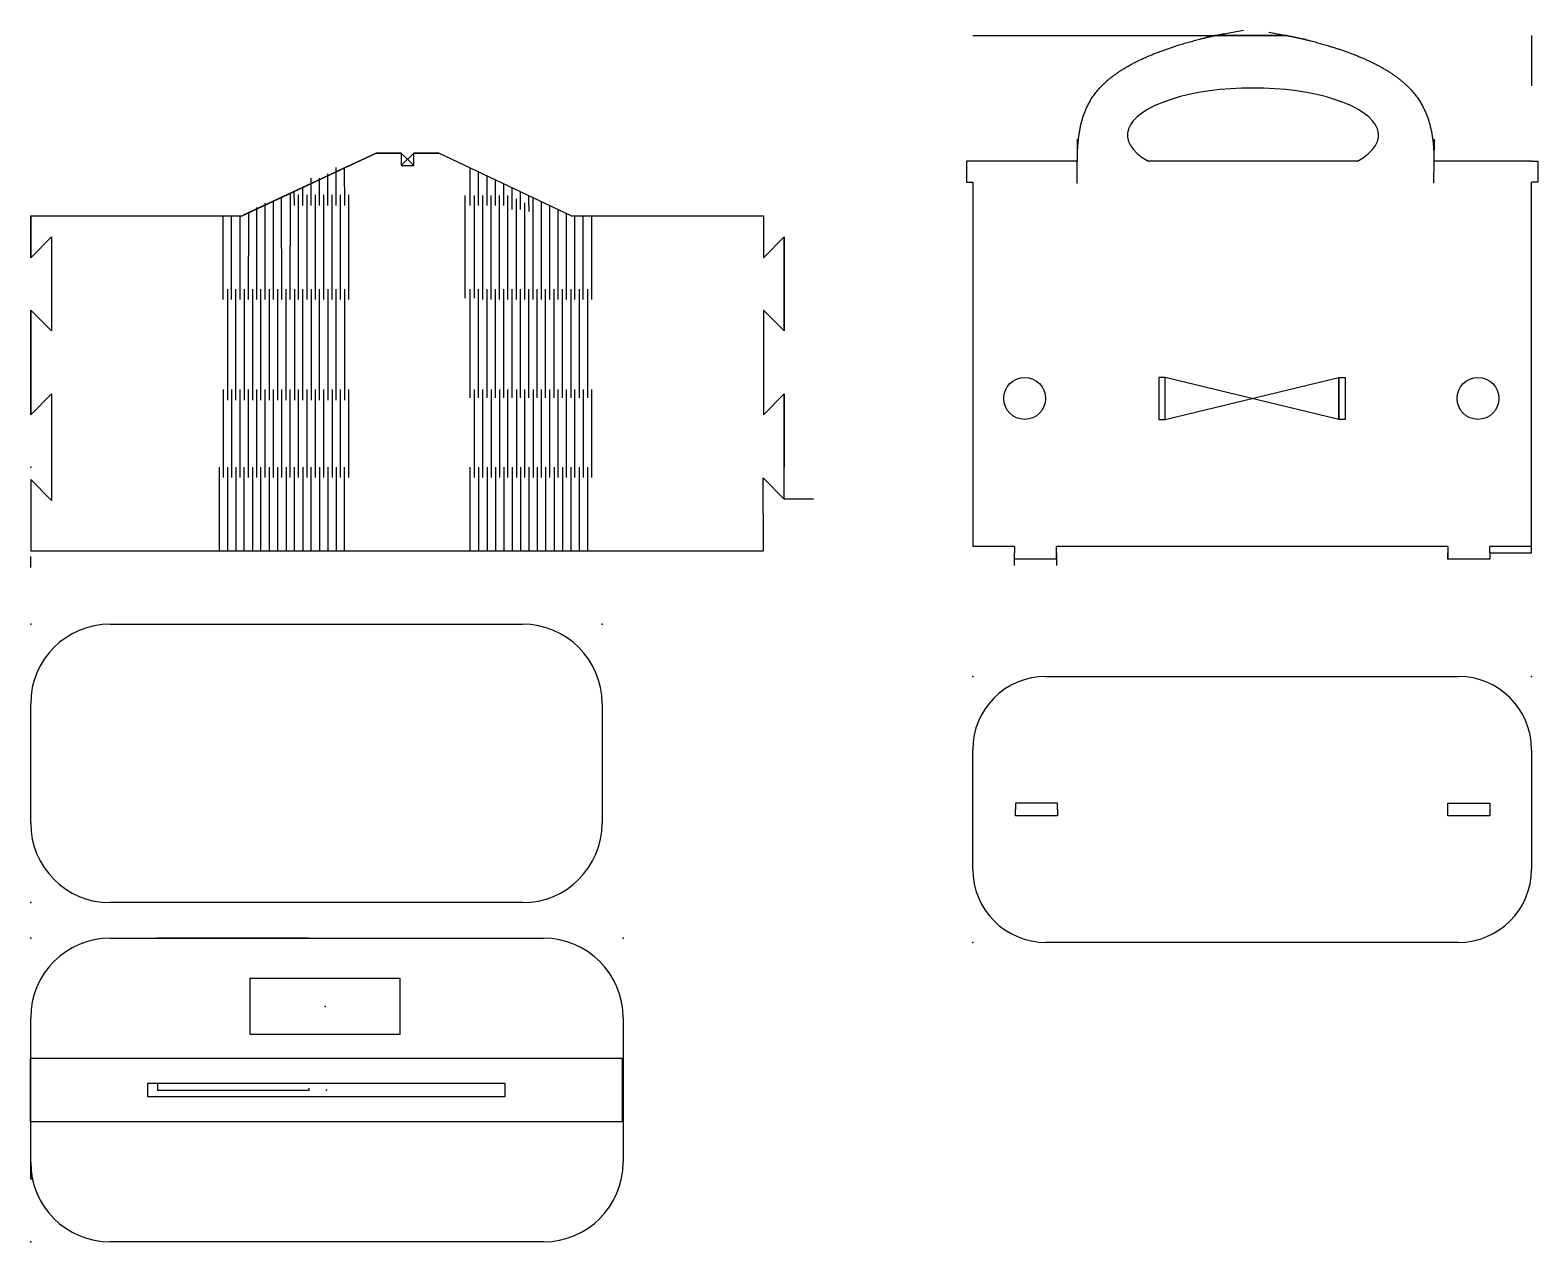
# Model space of a CAD drawing. Header units: centimetres. Extents: x 0 to 72, y -37 to 20.9.
import ezdxf

# ---------------------------------------------------------------- set-up
doc = ezdxf.new("R2010")
doc.units = ezdxf.units.CM
doc.header["$MEASUREMENT"] = 0
doc.layers.add('Carrier v5_Sketch1', color=7, linetype='Continuous')

msp = doc.modelspace()

# ---------------------------------------------------------------- linework, layer by layer
at = {"layer": 'Carrier v5_Sketch1'}
for p, q in [((45, 20.607), (60.029, 20.607)), ((56.134, 20.534), (57.942, 20.866)), ((60.029, 20.607), (56.575, 20.607)), ((59.147, 20.778), (60.911, 20.437)), ((71.7, 20.607), (71.7, 18.2)), ((50, 13.547), (50.001, 15.668)), ((67.05, 15.659), (67.012, 13.556)), ((10.096, 12), (16.497, 15)), ((16.497, 15), (10.157, 12.029)), ((16.497, 15), (17.7, 15)), ((17.7, 15), (16.497, 15)), ((17.7, 15), (17.7, 14.4)), ((18.3, 15), (17.7, 14.4)), ((17.7, 15), (18.3, 14.4)), ((18.3, 14.4), (18.3, 15)), ((19.497, 15), (18.3, 15)), ((18.3, 15), (19.497, 15)), ((25.817, 12), (19.497, 15)), ((45, 14.607), (44.7, 14.607)), ((44.7, 14.607), (44.7, 13.607)), ((50.001, 14.607), (45, 14.607)), ((63.383, 14.607), (53.393, 14.607)), ((71.7, 14.607), (67.031, 14.607)), ((71.7, 14.607), (72, 14.607)), ((72, 14.607), (72, 13.607)), ((13.4, 12.5), (13.4, 13.8)), ((13.8, 12.5), (13.8, 13.8)), ((14.2, 12.5), (14.2, 14)), ((14.6, 12.5), (14.6, 14.3)), ((15, 12.5), (14.996, 14.297)), ((17.7, 14.4), (18.3, 14.4)), ((21, 12.5), (21, 14.286)), ((21.4, 12.5), (21.4, 14.097)), ((21.8, 12.5), (21.8, 13.907)), ((22.2, 12.5), (22.2, 13.717)), ((12.4, 8), (12.409, 13.084)), ((12.6, 12.5), (12.592, 13.17)), ((12.8, 8), (12.8, 13)), ((13, 12.5), (13.002, 13.362)), ((13.2, 8), (13.2, 13)), ((13.6, 8), (13.6, 13)), ((14, 8), (14, 13)), ((14.4, 8), (14.4, 13)), ((14.8, 8), (14.8, 13)), ((15.2, 8), (15.2, 13)), ((20.76, 8.063), (20.76, 12.969)), ((21.2, 8.063), (21.2, 12.969)), ((21.6, 8), (21.6, 12.969)), ((22, 8), (22, 12.969)), ((22.4, 8), (22.4, 12.969)), ((22.6, 12.5), (22.6, 13.527)), ((22.8, 8), (22.8, 12.969)), ((23, 12.5), (23, 13.337)), ((23.4, 12.5), (23.4, 13.147)), ((44.7, 13.607), (45, 13.607)), ((45, 13.607), (45, -3.793)), ((45, 13.607), (45, -3.793)), ((71.7, -4.093), (71.7, 13.607)), ((71.7, -4.093), (71.7, 13.607)), ((72, 13.607), (71.7, 13.607)), ((10.8, 8), (10.8, 12.4)), ((11.2, 8), (11.2, 12.6)), ((11.6, 8), (11.605, 12.707)), ((12, 8), (11.978, 12.882)), ((23, 12.3), (23, 12.6)), ((23.2, 8), (23.2, 12.812)), ((23.4, 12.3), (23.4, 12.6)), ((23.6, 8), (23.6, 12.614)), ((23.8, 12.5), (23.8, 12.957)), ((23.8, 12.5), (23.8, 12.2)), ((24, 8), (24, 12.862)), ((24.4, 8), (24.4, 12.673)), ((24.8, 8), (24.8, 12.483)), ((25.2, 8), (25.2, 12.293)), ((0, 12), (0, 10)), ((0, 10), (0, 12)), ((0, 12), (10.096, 12)), ((9.2, 8), (9.2, 12)), ((9.6, 8), (9.6, 12)), ((10, 8), (10, 12)), ((10.4, 8), (10.423, 12.154)), ((25.6, 8), (25.6, 12.103)), ((25.817, 12), (35, 12)), ((26, 8), (26, 12)), ((26.4, 8), (26.4, 12)), ((26.8, 8), (26.8, 12)), ((35, 12), (35, 10)), ((0, 10), (1, 11)), ((1, 11), (1, 6.5)), ((35, 10), (36, 11)), ((36, 6.5), (36, 11)), ((36, 11), (36, 6.5)), ((9.4, 8.5), (9.4, 3.2)), ((9.8, 3.2), (9.8, 8.5)), ((10.2, 8.5), (10.2, 3.2)), ((10.6, 8.5), (10.6, 3.2)), ((11, 3.2), (11, 8.5)), ((11.4, 8.5), (11.4, 3.2)), ((11.8, 3.2), (11.8, 8.5)), ((12.2, 3.2), (12.2, 8.5)), ((12.6, 8.5), (12.6, 3.2)), ((13, 3.2), (13, 8.5)), ((13.4, 8.5), (13.4, 3.2)), ((13.8, 3.2), (13.8, 8.5)), ((14.2, 8.5), (14.2, 3.2)), ((14.6, 3.2), (14.6, 8.5)), ((15, 3.2), (15, 8.5)), ((21, 3.5), (21, 8.5)), ((21.4, 3.5), (21.4, 8.5)), ((21.8, 3.5), (21.8, 8.5)), ((22.2, 3.5), (22.2, 8.5)), ((22.6, 3.3), (22.6, 8.5)), ((23, 3.3), (23, 8.5)), ((23.4, 3.3), (23.4, 8.5)), ((23.8, 3.3), (23.8, 8.5)), ((24.2, 3.3), (24.2, 8.5)), ((24.6, 3.3), (24.6, 8.5)), ((25, 3.3), (25, 8.5)), ((25.4, 3.3), (25.4, 8.5)), ((25.8, 8.5), (25.8, 3.3)), ((26.2, 8.5), (26.2, 3.3)), ((26.6, 8.5), (26.6, 3.3)), ((1, 6.5), (0, 7.5)), ((0, 7.5), (0, 2.5)), ((0, 2.5), (0, 7.5)), ((35, 7.5), (36, 6.5)), ((35, 7.5), (35, 2.5)), ((9.2, 3.7), (9.2, -0.5)), ((9.6, 3.7), (9.6, -0.5)), ((10, -0.5), (10, 3.7)), ((10.4, -0.5), (10.4, 3.7)), ((10.8, -0.5), (10.8, 3.7)), ((11.2, -0.5), (11.2, 3.7)), ((11.6, -0.5), (11.6, 3.7)), ((12, -0.5), (12, 3.7)), ((12.4, -0.5), (12.4, 3.7)), ((12.8, -0.5), (12.8, 3.7)), ((13.2, -0.5), (13.2, 3.7)), ((13.6, -0.5), (13.6, 3.7)), ((14, -0.5), (14, 3.7)), ((14.4, 3.7), (14.4, -0.5)), ((14.8, -0.5), (14.8, 3.7)), ((15.2, -0.5), (15.2, 3.7)), ((21.2, -0.5), (21.2, 3.7)), ((21.6, -0.5), (21.6, 3.7)), ((22, 3.7), (22, -0.5)), ((22.2, 3.3), (22.2, 3.7)), ((22.4, 3.7), (22.4, -0.5)), ((22.8, -0.5), (22.8, 3.7)), ((23.2, 3.7), (23.2, -0.5)), ((23.6, -0.5), (23.6, 3.7)), ((24, 3.7), (24, -0.5)), ((24.4, -0.5), (24.4, 3.7)), ((24.8, -0.5), (24.8, 3.7)), ((25.2, -0.5), (25.2, 3.7)), ((25.6, -0.5), (25.6, 3.7)), ((26, -0.5), (26, 3.7)), ((26.4, 3.7), (26.4, -0.5)), ((26.8, -0.5), (26.8, 3.7)), ((54.2, 4.277), (53.9, 4.277)), ((53.9, 4.277), (53.9, 2.277)), ((54.2, 2.277), (54.2, 4.277)), ((62.5, 2.277), (54.2, 4.277)), ((54.2, 2.277), (54.2, 4.277)), ((54.2, 2.277), (62.5, 4.277)), ((62.5, 4.277), (62.5, 2.277)), ((62.5, 4.277), (62.8, 4.277)), ((62.5, 2.277), (62.5, 4.277)), ((62.8, 4.277), (62.8, 2.277)), ((0, 2.5), (1, 3.5)), ((1, 3.5), (1, 0)), ((1, 3.5), (1, -1.59)), ((21, 3.3), (21, 3.6)), ((21.4, 3.3), (21.4, 3.6)), ((21.8, 3.3), (21.8, 3.6)), ((35, 2.5), (36, 3.5)), ((35, 2.5), (35.986, 3.486)), ((35.986, 3.486), (35.986, -1.514)), ((36, 3.5), (36, 0)), ((53.9, 2.277), (54.2, 2.277)), ((62.8, 2.277), (62.5, 2.277)), ((9, 0), (9, -4)), ((9.4, 0), (9.4, -4)), ((9.8, 0), (9.8, -4)), ((10.196, -4), (10.196, 0)), ((10.6, 0), (10.6, -4)), ((10.991, -4), (10.991, 0)), ((11.4, 0), (11.4, -4)), ((11.807, -4), (11.807, 0)), ((12.2, 0), (12.2, -4)), ((12.595, -4), (12.595, 0)), ((13, 0), (13, -4)), ((13.397, -4), (13.397, 0)), ((13.8, 0), (13.8, -4)), ((14.213, -4), (14.213, 0)), ((14.6, 0), (14.6, -4)), ((14.997, -4), (14.997, 0)), ((21, -4), (21, 0)), ((21, -4), (21, 0)), ((21, -4), (21, 0)), ((21.4, 0), (21.4, -4)), ((21.4, 0), (21.4, -4)), ((21.8, 0), (21.8, -4)), ((21.8, 0), (21.8, -4)), ((22.2, 0), (22.2, -4)), ((22.2, 0), (22.2, -4)), ((22.6, 0), (22.6, -4)), ((22.6, 0), (22.6, -4)), ((23, 0), (23, -4)), ((23, 0), (23, -4)), ((23.4, 0), (23.4, -4)), ((23.4, 0), (23.4, -4)), ((23.8, 0), (23.8, -4)), ((23.8, 0), (23.8, -4)), ((24.2, 0), (24.2, -4)), ((24.2, 0), (24.2, -4)), ((24.6, 0), (24.6, -4)), ((24.6, 0), (24.6, -4)), ((25, 0), (25, -4)), ((25, 0), (25, -4)), ((25.4, 0), (25.4, -4)), ((25.4, 0), (25.4, -4)), ((25.8, 0), (25.8, -4)), ((26.2, 0), (26.2, -4)), ((26.6, 0), (26.6, -4)), ((36, -1.514), (36, 0)), ((0, -0.59), (0, -4)), ((1, -1.59), (0, -0.59)), ((35.986, -1.514), (34.986, -0.514)), ((35, -4), (34.986, -0.514)), ((35.986, -1.514), (37.4, -1.514)), ((0, -4), (35, -4)), ((0, -4.801), (0, -4.267)), ((47.004, -3.793), (45, -3.793)), ((47.004, -3.793), (47.004, -4.093)), ((47.004, -4.393), (47.004, -4.093)), ((47.004, -4.393), (47.004, -4.093)), ((49.004, -4.093), (49.004, -3.793)), ((67.704, -3.793), (49.004, -3.793)), ((49.004, -4.393), (49.004, -4.093)), ((49.004, -4.093), (49.004, -4.393)), ((49.004, -4.093), (49.004, -4.393)), ((67.704, -3.793), (67.704, -4.093)), ((67.704, -4.093), (67.704, -4.393)), ((67.704, -4.393), (67.704, -4.093)), ((67.704, -4.393), (67.704, -4.093)), ((69.704, -4.093), (69.704, -3.793)), ((71.7, -3.793), (69.704, -3.793)), ((69.704, -4.093), (69.704, -4.393)), ((69.704, -4.093), (71.7, -4.093)), ((69.704, -4.093), (71.7, -4.093)), ((69.704, -4.093), (71.7, -4.093)), ((69.704, -4.093), (69.704, -4.393)), ((71.7, -4.093), (71.7, -3.793)), ((49.004, -4.393), (47.004, -4.393)), ((47.004, -4.693), (47.004, -4.393)), ((49.004, -4.393), (49.004, -4.693)), ((69.704, -4.393), (67.704, -4.393)), ((3.8, -7.5), (23.5, -7.5)), ((48.5, -10), (68.2, -10)), ((58, -10), (59, -10)), ((0, -17), (0, -11.3)), ((27.3, -11.3), (27.3, -17)), ((45, -19.2), (45, -13.5)), ((71.7, -13.5), (71.7, -19.2)), ((47.051, -16.05), (47.051, -16.35)), ((49.051, -16.05), (47.051, -16.05)), ((47.051, -16.65), (47.051, -16.35)), ((49.051, -16.35), (49.051, -16.05)), ((49.051, -16.35), (49.051, -16.65)), ((67.7, -16.65), (67.7, -16.05)), ((67.7, -16.05), (69.7, -16.05)), ((69.7, -16.05), (69.7, -16.65)), ((49.051, -16.65), (47.051, -16.65)), ((69.7, -16.65), (67.7, -16.65)), ((23.5, -20.8), (3.8, -20.8)), ((3.8, -22.5), (24.5, -22.5)), ((13.305, -22.5), (6.055, -22.5)), ((68.2, -22.7), (48.5, -22.7)), ((10.485, -24.413), (17.635, -24.413)), ((10.485, -27.093), (10.485, -24.413)), ((17.635, -24.413), (17.635, -27.093)), ((0, -33.2), (0, -26.3)), ((28.3, -26.3), (28.3, -33.2)), ((17.635, -27.093), (10.485, -27.093)), ((-0.026, -28.25), (-0.026, -31.25)), ((28.274, -28.25), (-0.026, -28.25)), ((28.274, -31.25), (28.274, -28.25)), ((5.574, -29.445), (5.574, -30.055)), ((22.674, -29.445), (5.574, -29.445)), ((6.055, -29.445), (6.055, -29.75)), ((22.674, -30.055), (22.674, -29.445)), ((5.574, -30.055), (22.674, -30.055)), ((6.055, -29.75), (13.305, -29.75)), ((13.305, -29.75), (13.305, -29.663)), ((-0.026, -31.25), (28.274, -31.25)), ((0, -34), (0, -32.298)), ((0.085, -34), (0, -34)), ((24.5, -37), (3.8, -37))]:
    msp.add_line(p, q, dxfattribs=at)
for centre in [(47.485, 3.277), (69.141, 3.277)]:
    msp.add_circle(centre, 1, dxfattribs=at)
for centre, radius, start, end in [((3.8, -11.3), 3.8, 90, 180), ((23.5, -11.3), 3.8, 360, 90), ((48.5, -13.5), 3.5, 90, 180), ((68.2, -13.5), 3.5, 360, 90), ((3.8, -17), 3.8, 180, 270), ((23.5, -17), 3.8, 270, 360), ((48.5, -19.2), 3.5, 180, 270), ((68.2, -19.2), 3.5, 270, 360), ((3.8, -26.3), 3.8, 90, 180), ((24.5, -26.3), 3.8, 360, 90), ((3.8, -33.2), 3.8, 180, 270), ((24.5, -33.2), 3.8, 270, 360)]:
    msp.add_arc(centre, radius, start, end, dxfattribs=at)
msp.add_ellipse((58.388, 15.854), major_axis=(-6, 0), ratio=0.375, start_param=2.554489, end_param=6.870289, dxfattribs=at)
for points in [[(50.001, 14.607), (50.001, 14.77), (50.007, 15.1), (50.035, 15.605), (50.121, 16.293), (50.378, 17.146), (50.857, 17.951), (51.604, 18.673), (52.595, 19.291), (53.747, 19.801), (54.95, 20.206), (55.864, 20.451), (56.482, 20.592), (56.858, 20.667), (57.038, 20.7)], [(60.029, 20.607), (60.202, 20.574), (60.566, 20.499), (61.164, 20.36), (62.05, 20.121), (63.224, 19.729), (64.356, 19.235), (65.343, 18.633), (66.102, 17.927), (66.608, 17.135), (66.897, 16.292), (67.001, 15.607), (67.031, 15.102), (67.034, 14.772), (67.031, 14.607)]]:
    msp.add_open_spline(points, degree=5, dxfattribs=at)
for p in [(18, 14.7), (58.35, 3.277), (0, 0), (0, -7.5), (27.3, -7.5), (45, -10), (71.7, -10), (0, -20.8), (0, -22.5), (28.3, -22.5), (45, -22.7), (14.06, -25.753), (14.124, -29.75), (14.124, -29.75), (0, -37)]:
    msp.add_point(p, dxfattribs=at)

doc.saveas('drawing.dxf')
